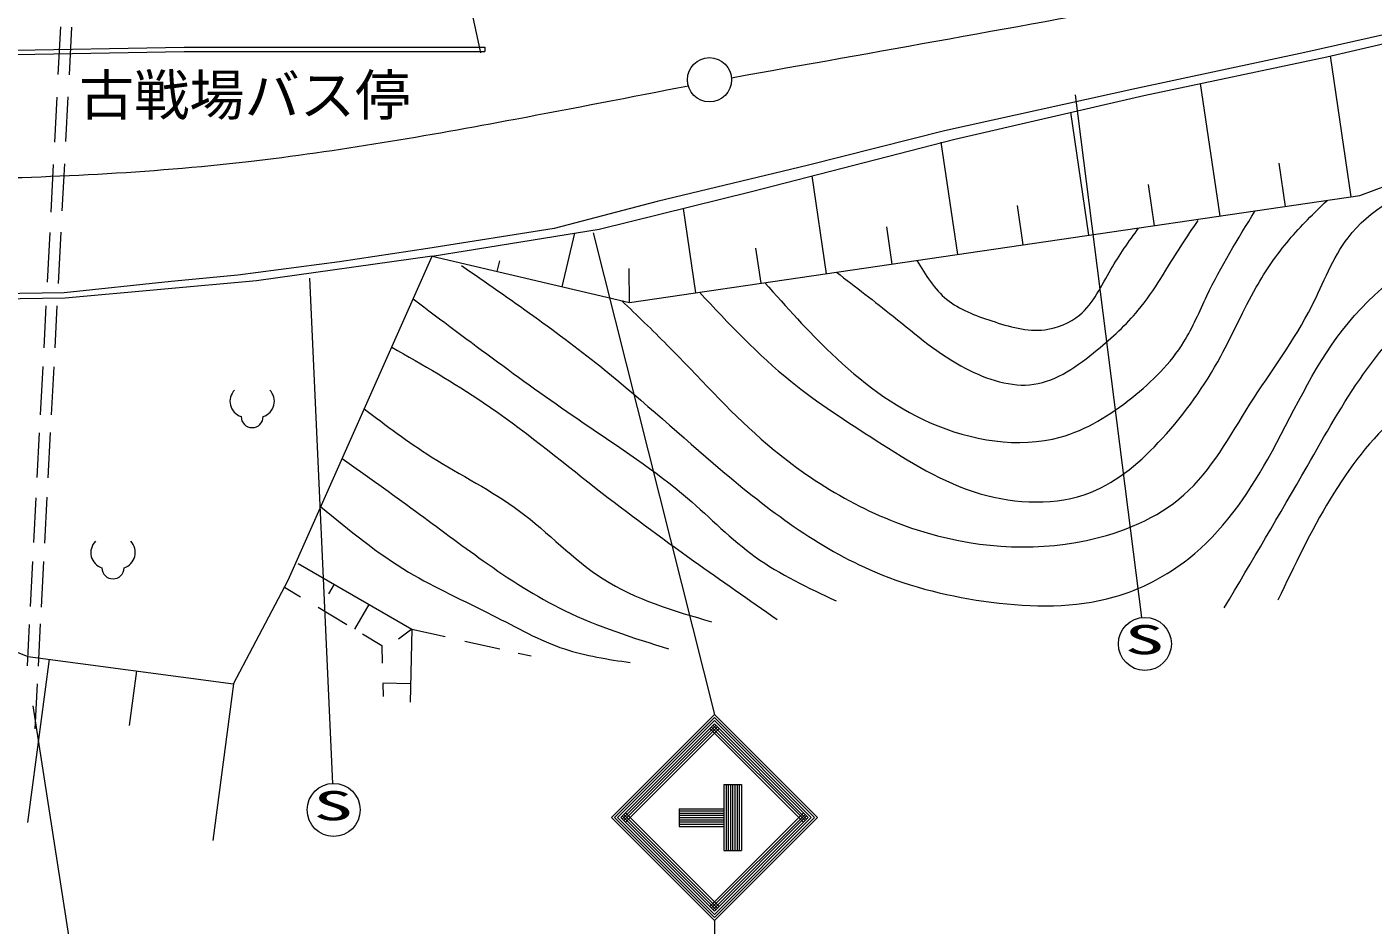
# Model space of a CAD drawing. Units: millimetres, scale not verified. Extents: x 40000 to 680000, y 20000 to 380000.
# Drawn here: x 445180 to 506118, y 259345 to 299995 of the extents above; entities that cross this region are included whole.
import ezdxf
from ezdxf.enums import TextEntityAlignment as Align

# ---------------------------------------------------------------- set-up
doc = ezdxf.new("R2010")
doc.units = ezdxf.units.MM
doc.header["$LTSCALE"] = 1000
for name, color, linetype, lineweight in [('M-BGD', 2, 'Continuous', 13), ('M-BMK', 3, 'Continuous', 13), ('M-TTL', 7, 'Continuous', 13), ('M-TTL-FRAM', 7, 'Continuous', 13), ('M-TTL-LINE', 7, 'Continuous', 13), ('M-TTL-TXT', 7, 'Continuous', 13)]:
    doc.layers.add(name, color=color, linetype=linetype, lineweight=lineweight)
doc.styles.add('ＭＳ ゴシック', font='')
doc.styles.get('ＭＳ ゴシック').set_extended_font_data('MS Gothic')

msp = doc.modelspace()

# ---------------------------------------------------------------- linework, layer by layer
at = {"layer": 'M-BGD'}
for points, knots in [([(477069, 297696), (490238, 300046), (503408, 302396), (516576, 305078), (522827, 306351), (529077, 307699), (535403, 308171), (541428, 308621), (547521, 308276), (553572, 307717), (557576, 307347), (561561, 306883), (565495, 306127), (568260, 305596), (570999, 304921), (573738, 304246)], [0, 0, 0, 0, 1, 1, 1, 2, 2, 2, 3, 3, 3, 4, 4, 4, 5, 5, 5, 5]), ([(379329, 306196), (382377, 304832), (385425, 303468), (388538, 302273), (392801, 300636), (397186, 299315), (401605, 298136), (406015, 296959), (410459, 295922), (414950, 295134), (420309, 294192), (425735, 293603), (431170, 293317), (434624, 293136), (438080, 293077), (441539, 293115), (446104, 293166), (450673, 293387), (455205, 293907), (459255, 294372), (463276, 295076), (467284, 295825), (469900, 296314), (472511, 296823), (475121, 297331)], [0, 0, 0, 0, 1, 1, 1, 2, 2, 2, 3, 3, 3, 4, 4, 4, 5, 5, 5, 6, 6, 6, 7, 7, 7, 8, 8, 8, 8])]:
    msp.add_open_spline(points, degree=3, knots=knots, dxfattribs=at)
at = {"layer": 'M-BMK'}
msp.add_circle((476076, 297606), 1000, dxfattribs=at)
at = {"layer": 'M-TTL'}
for p, q in [((511500, 300747), (503026, 298835)), ((504022, 298642), (511819, 300471)), ((446600, 297845), (446713, 299992)), ((447100, 297823), (447213, 299977)), ((440807, 298881), (452300, 299085)), ((440811, 298681), (452302, 298885)), ((452300, 299085), (465902, 299085)), ((452302, 298885), (465902, 298885)), ((465902, 299085), (465902, 298885)), ((503026, 298835), (495331, 297189)), ((495742, 296898), (504022, 298642)), ((505127, 292302), (504194, 298682)), ((499191, 291433), (498312, 297439)), ((446440, 294782), (446546, 296810)), ((446943, 294816), (447048, 296824)), ((495331, 297189), (486724, 295299)), ((487188, 294922), (495742, 296898)), ((493254, 290564), (492439, 296135)), ((486724, 295299), (480563, 293742)), ((477983, 292548), (487188, 294922)), ((487317, 289695), (486573, 294780)), ((446274, 291607), (446387, 293761)), ((446778, 291669), (446889, 293793)), ((480563, 293742), (473713, 292096)), ((502159, 291867), (501872, 293826)), ((481380, 288827), (480732, 293257)), ((505517, 292359), (509177, 293723)), ((471090, 290845), (477983, 292548)), ((496222, 290999), (495949, 292866)), ((473713, 292096), (469043, 290873)), ((472454, 287520), (505517, 292359)), ((490285, 290130), (490025, 291907)), ((474884, 291782), (475443, 287958)), ((446108, 288441), (446226, 290685)), ((446606, 288376), (446727, 290699)), ((469043, 290873), (463327, 289961)), ((463523, 289613), (471090, 290845)), ((484349, 289261), (484102, 290947)), ((469963, 290662), (469394, 288237)), ((463523, 289613), (455576, 288505)), ((457009, 274956), (463523, 289613)), ((463327, 289961), (459324, 289359)), ((463523, 289613), (472454, 287520)), ((478412, 288392), (478178, 289987)), ((459324, 289359), (454734, 288763)), ((466474, 288921), (466588, 289408)), ((472454, 287520), (472443, 289058)), ((451712, 288480), (446869, 287954)), ((455576, 288505), (446912, 287724)), ((454734, 288763), (451712, 288480)), ((446912, 287724), (436034, 287528)), ((446869, 287954), (436133, 287812)), ((445953, 285469), (446052, 287369)), ((446454, 285478), (446553, 287369)), ((445794, 282440), (445909, 284625)), ((446295, 282439), (446409, 284615)), ((445646, 279603), (445752, 281623)), ((446146, 279585), (446253, 281646)), ((423853, 280168), (445219, 271504)), ((445492, 276667), (445598, 278684)), ((445991, 276632), (446100, 278707)), ((445340, 273765), (445447, 275796)), ((445839, 273734), (445947, 275797)), ((457458, 275713), (462609, 272736)), ((454533, 270266), (457009, 274956)), ((456840, 274636), (457568, 274201)), ((459084, 274773), (458834, 274340)), ((458361, 273728), (459663, 272949)), ((460028, 272731), (460677, 273852)), ((445200, 271075), (445298, 272950)), ((445699, 271057), (445800, 272973)), ((460375, 272524), (461246, 272003)), ((462609, 272736), (462001, 272288)), ((462609, 272736), (462528, 269436)), ((462609, 272736), (464118, 272398)), ((461246, 272003), (461268, 271194)), ((464996, 272201), (466583, 271846)), ((446187, 271375), (445205, 263985)), ((445219, 271504), (454533, 270266)), ((467423, 271658), (468000, 271528)), ((449823, 268370), (450153, 270849)), ((445551, 268230), (445658, 270270)), ((453605, 263169), (454548, 270265)), ((461291, 270311), (462549, 270280)), ((461292, 270273), (461308, 269697))]:
    msp.add_line(p, q, dxfattribs=at)
for centre, radius, start, end in [((455097, 283052), 727, 135.79576, 252.2769), ((455654, 283052), 727, 287.7231, 44.20424), ((455376, 282359), 500, 180.00008, 359.99992), ((448799, 276206), 727, 135.79576, 252.2769), ((449356, 276206), 727, 287.7231, 44.20424), ((449077, 275513), 500, 180.00008, 359.99992)]:
    msp.add_arc(centre, radius, start, end, dxfattribs=at)
at = {"layer": 'M-TTL-FRAM'}
for points, knots in [([(499383, 273705), (500628, 275803), (501873, 277901), (503131, 280102), (504749, 282932), (506388, 285932), (508957, 287650), (510748, 288848), (512991, 289423), (515150, 290069), (517600, 290802), (519943, 291626), (522332, 292378), (525499, 293373), (528748, 294240), (532043, 294759), (534361, 295125), (536702, 295318), (539042, 295456), (542785, 295675), (546524, 295752), (550292, 295566), (553726, 295396), (557183, 295008), (560406, 293880), (562342, 293202), (564193, 292257), (566146, 291644), (567691, 291160), (569299, 290885), (570907, 290609)], [0, 0, 0, 0, 1, 1, 1, 2, 2, 2, 3, 3, 3, 4, 4, 4, 5, 5, 5, 6, 6, 6, 7, 7, 7, 8, 8, 8, 9, 9, 9, 10, 10, 10, 10]), ([(481826, 288892), (482689, 288234), (483552, 287576), (484392, 286899), (485438, 286054), (486446, 285180), (487680, 284537), (488644, 284034), (489744, 283673), (490759, 283819), (491807, 283970), (492763, 284662), (493629, 285374), (494314, 285936), (494942, 286512), (495483, 287168), (496229, 288072), (496809, 289130), (497456, 290127), (497699, 290502), (497951, 290868), (498203, 291233)], [0, 0, 0, 0, 1, 1, 1, 2, 2, 2, 3, 3, 3, 4, 4, 4, 5, 5, 5, 6, 6, 6, 7, 7, 7, 7]), ([(462665, 287683), (465200, 285778), (467735, 283872), (470357, 282083), (471966, 280985), (473608, 279930), (475088, 278661), (476115, 277780), (477064, 276796), (478153, 276013), (479274, 275207), (480544, 274613), (481813, 274019)], [0, 0, 0, 0, 1, 1, 1, 2, 2, 2, 3, 3, 3, 4, 4, 4, 4])]:
    msp.add_open_spline(points, degree=3, knots=knots, dxfattribs=at)
at = {"layer": 'M-TTL-LINE'}
for points, knots in [([(472107, 287602), (472800, 286938), (473492, 286275), (474166, 285594), (475577, 284169), (476907, 282665), (478421, 281339), (480474, 279541), (482865, 278071), (485473, 277233), (487932, 276442), (490584, 276213), (493151, 276757), (494772, 277100), (496359, 277751), (497554, 278810), (498805, 279917), (499626, 281471), (500546, 282918), (501496, 284414), (502552, 285797), (503343, 287361), (503871, 288404), (504281, 289529), (504988, 290454), (505952, 291714), (507469, 292603), (509035, 292987), (510425, 293328), (511853, 293271), (513247, 293448), (515343, 293714), (517361, 294509), (519302, 295422), (521228, 296329), (523078, 297353), (525061, 298022), (526485, 298503), (527978, 298801), (529404, 299338), (530340, 299691), (531246, 300147), (532201, 300358), (533479, 300641), (534843, 300486), (536183, 300490), (537672, 300495), (539132, 300696), (540592, 300898)], [0, 0, 0, 0, 1, 1, 1, 2, 2, 2, 3, 3, 3, 4, 4, 4, 5, 5, 5, 6, 6, 6, 7, 7, 7, 8, 8, 8, 9, 9, 9, 10, 10, 10, 11, 11, 11, 12, 12, 12, 13, 13, 13, 14, 14, 14, 15, 15, 15, 16, 16, 16, 16]), ([(464852, 289195), (467049, 287678), (469246, 286162), (471309, 284493), (473103, 283043), (474797, 281477), (476576, 279970), (478728, 278149), (481006, 276414), (483569, 275328), (485231, 274625), (487012, 274194), (488836, 273960), (490701, 273720), (492609, 273684), (494396, 274195), (495615, 274544), (496778, 275147), (497773, 275935), (499281, 277129), (500403, 278747), (501356, 280439), (502472, 282421), (503355, 284503), (504734, 286274), (506137, 288075), (508055, 289555), (510159, 290470), (511898, 291227), (513765, 291599), (515584, 292108), (517871, 292748), (520083, 293604), (522340, 294360), (525510, 295422), (528767, 296285), (532064, 296714), (535451, 297156), (538879, 297141), (542300, 297636), (544667, 297978), (547031, 298565), (549363, 298454), (551655, 298346), (553918, 297564), (556221, 297124), (558247, 296736), (560305, 296613), (562261, 295998), (563776, 295522), (565229, 294751), (566765, 294462), (568207, 294191), (569721, 294346), (571235, 294500)], [0, 0, 0, 0, 1, 1, 1, 2, 2, 2, 3, 3, 3, 4, 4, 4, 5, 5, 5, 6, 6, 6, 7, 7, 7, 8, 8, 8, 9, 9, 9, 10, 10, 10, 11, 11, 11, 12, 12, 12, 13, 13, 13, 14, 14, 14, 15, 15, 15, 16, 16, 16, 17, 17, 17, 18, 18, 18, 18]), ([(570106, 287692), (566368, 289276), (562631, 290859), (558720, 291755), (556170, 292338), (553546, 292629), (550915, 292854), (545092, 293351), (539233, 293520), (533472, 292634), (530743, 292214), (528035, 291557), (525447, 290655), (522283, 289552), (519297, 288083), (516103, 286808), (512974, 285558), (509646, 284494), (507235, 282410), (504808, 280313), (503310, 277184), (501811, 274055)], [0, 0, 0, 0, 1, 1, 1, 2, 2, 2, 3, 3, 3, 4, 4, 4, 5, 5, 5, 6, 6, 6, 7, 7, 7, 7]), ([(475626, 287984), (476948, 286574), (478270, 285163), (479760, 283958), (480975, 282975), (482301, 282128), (483629, 281280), (485119, 280327), (486611, 279371), (488330, 278869), (489957, 278394), (491787, 278325), (493329, 278929), (494581, 279419), (495643, 280354), (496572, 281369), (497618, 282511), (498496, 283755), (499221, 285088), (499779, 286115), (500246, 287194), (500828, 288213), (501259, 288969), (501754, 289692), (502315, 290355), (502849, 290986), (503443, 291564), (504037, 292142)], [0, 0, 0, 0, 1, 1, 1, 2, 2, 2, 3, 3, 3, 4, 4, 4, 5, 5, 5, 6, 6, 6, 7, 7, 7, 8, 8, 8, 9, 9, 9, 9]), ([(478587, 288418), (479564, 287319), (480541, 286221), (481605, 285207), (482920, 283954), (484368, 282830), (486069, 282083), (487919, 281270), (490070, 280904), (491960, 281428), (493141, 281756), (494221, 282430), (495204, 283214), (496121, 283944), (496954, 284769), (497554, 285743), (497960, 286400), (498259, 287124), (498596, 287826), (499234, 289157), (500005, 290411), (500776, 291665)], [0, 0, 0, 0, 1, 1, 1, 2, 2, 2, 3, 3, 3, 4, 4, 4, 5, 5, 5, 6, 6, 6, 7, 7, 7, 7]), ([(485462, 289424), (485859, 288774), (486257, 288124), (486814, 287666), (487382, 287199), (488117, 286933), (488855, 286690), (489649, 286428), (490447, 286192), (491252, 286290), (491819, 286359), (492390, 286595), (492828, 286956), (493469, 287485), (493824, 288286), (494248, 289020), (494630, 289681), (495068, 290287), (495505, 290894)], [0, 0, 0, 0, 1, 1, 1, 2, 2, 2, 3, 3, 3, 4, 4, 4, 5, 5, 5, 6, 6, 6, 6]), ([(461698, 285508), (463100, 284704), (464502, 283900), (465837, 282998), (467609, 281799), (469263, 280427), (470955, 279108), (472398, 277983), (473869, 276897), (475356, 275833), (476611, 274935), (477877, 274053), (479144, 273171)], [0, 0, 0, 0, 1, 1, 1, 2, 2, 2, 3, 3, 3, 4, 4, 4, 4]), ([(460453, 282707), (461443, 281955), (462433, 281203), (463483, 280541), (464804, 279708), (466220, 279018), (467475, 278085), (468780, 277114), (469910, 275879), (471262, 275014), (472727, 274076), (474451, 273573), (476175, 273069)], [0, 0, 0, 0, 1, 1, 1, 2, 2, 2, 3, 3, 3, 4, 4, 4, 4]), ([(459453, 280456), (460562, 279672), (461672, 278888), (462766, 278085), (463789, 277334), (464798, 276567), (465837, 275833), (467015, 275000), (468230, 274208), (469522, 273581), (471023, 272852), (472627, 272346), (474230, 271841)], [0, 0, 0, 0, 1, 1, 1, 2, 2, 2, 3, 3, 3, 4, 4, 4, 4]), ([(458486, 278281), (459768, 277223), (461050, 276166), (462459, 275321), (463670, 274595), (464974, 274025), (466246, 273376), (467327, 272825), (468385, 272216), (469522, 271841), (470474, 271526), (471482, 271376), (472490, 271226)], [0, 0, 0, 0, 1, 1, 1, 2, 2, 2, 3, 3, 3, 4, 4, 4, 4])]:
    msp.add_open_spline(points, degree=3, knots=knots, dxfattribs=at)
at = {"layer": 'M-TTL-TXT'}
for p, q in [((465728, 298816), (460057, 325274)), ((492629, 296929), (495636, 273261)), ((470812, 290676), (476303, 268880)), ((457970, 288623), (459010, 265754)), ((445441, 269275), (450060, 239714)), ((471637, 264213), (476303, 268880)), ((476303, 268880), (480970, 264213)), ((471778, 264213), (476303, 268739)), ((471919, 264213), (476303, 268597)), ((472061, 264213), (476303, 268456)), ((472132, 264143), (476374, 268385)), ((472202, 264072), (476445, 268314)), ((472273, 264001), (476516, 268244)), ((476091, 268244), (480334, 264001)), ((476162, 268314), (480405, 264072)), ((476233, 268385), (480475, 264143)), ((476303, 268739), (480829, 264213)), ((476303, 268597), (480688, 264213)), ((476303, 268456), (480546, 264213)), ((476726, 265713), (477526, 265713)), ((476726, 265713), (476726, 262713)), ((476826, 265713), (476826, 262713)), ((476926, 265713), (476926, 262713)), ((477026, 265713), (477026, 262713)), ((477126, 265713), (477126, 262713)), ((477226, 265713), (477226, 262713)), ((477326, 265713), (477326, 262713)), ((477426, 265713), (477426, 262713)), ((477526, 265713), (477526, 262713)), ((474705, 264613), (476726, 264613)), ((474705, 264613), (474705, 263813)), ((474705, 264513), (476726, 264513)), ((471637, 264213), (476303, 259546)), ((471778, 264213), (476303, 259688)), ((471919, 264213), (476303, 259829)), ((472061, 264213), (476303, 259971)), ((472132, 264284), (476374, 260041)), ((472202, 264355), (476445, 260112)), ((472273, 264425), (476516, 260183)), ((474705, 264413), (476726, 264413)), ((474705, 264313), (476726, 264313)), ((474705, 264213), (476726, 264213)), ((474705, 264113), (476726, 264113)), ((474705, 264013), (476726, 264013)), ((474705, 263913), (476726, 263913)), ((476091, 260183), (480334, 264425)), ((476162, 260112), (480405, 264355)), ((476233, 260041), (480475, 264284)), ((476303, 259971), (480546, 264213)), ((476303, 259829), (480688, 264213)), ((476303, 259688), (480829, 264213)), ((476303, 259546), (480970, 264213)), ((474705, 263813), (476726, 263813)), ((476726, 262713), (477526, 262713)), ((476303, 259546), (476303, 254751))]:
    msp.add_line(p, q, dxfattribs=at)
for centre in [(495787, 272070), (459065, 264555)]:
    msp.add_circle(centre, 1200, dxfattribs=at)

# ---------------------------------------------------------------- texts
at = {"layer": 'M-TTL', "style": 'ＭＳ ゴシック'}
msp.add_text('古戦場バス停', height=1833, dxfattribs=at).set_placement((447531, 295447), align=Align.BOTTOM_LEFT)
at = {"layer": 'M-TTL-TXT', "style": 'ＭＳ ゴシック', "width": 2}
for p in [(494869, 271207), (458146, 263692)]:
    msp.add_text('S', height=1320, dxfattribs=at).set_placement(p, align=Align.BOTTOM_LEFT)

doc.saveas('drawing.dxf')
